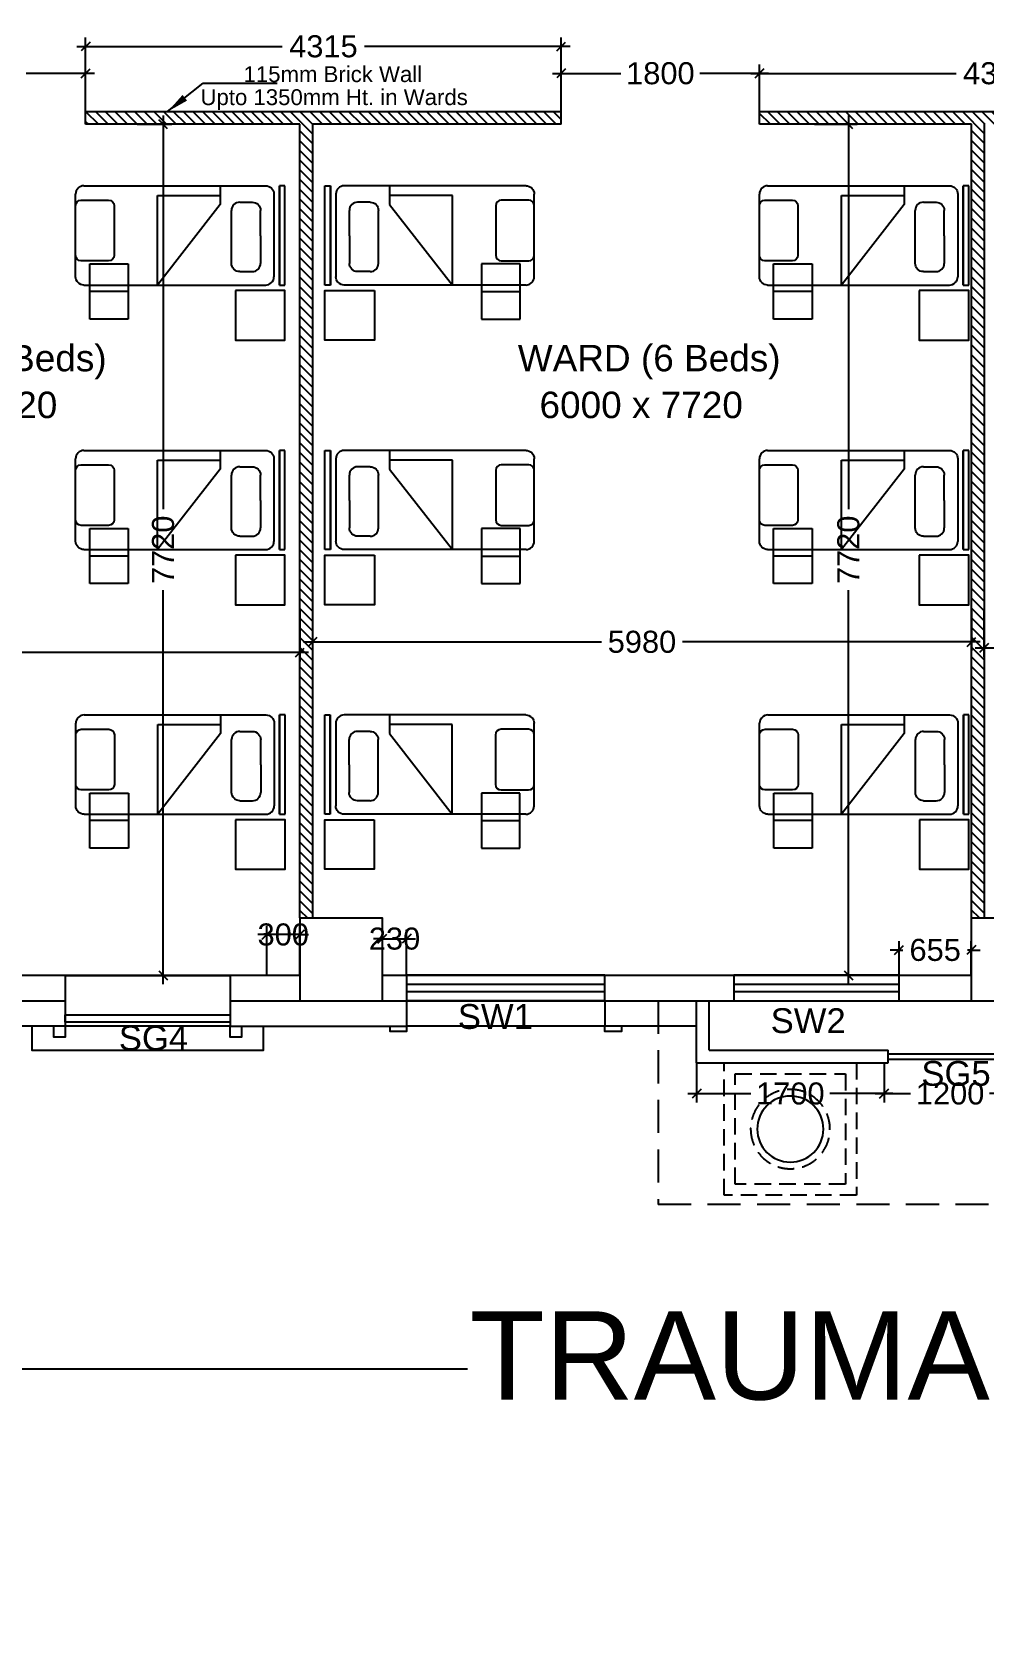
# Model space of a CAD drawing. Extents: x 7897917 to 8423973, y -6487334 to -6173396.
# Drawn here: x 8007512 to 8016151, y -6460583 to -6446086 of the extents above; entities that cross this region are included whole.
import ezdxf
from ezdxf.enums import TextEntityAlignment as Align

# ---------------------------------------------------------------- set-up
doc = ezdxf.new("R2010")
doc.units = 0
doc.header["$LTSCALE"] = 600
doc.header["$MEASUREMENT"] = 0
doc.header["$PDMODE"] = 35
doc.linetypes.add('DASHED', pattern=[0.75, 0.5, -0.25])
doc.linetypes.add('HIDDEN', pattern=[0.375, 0.25, -0.125])
doc.layers.get('0').update_dxf_attribs({"linetype": 'CONTINUOUS'})
doc.layers.get('Defpoints').update_dxf_attribs({"linetype": 'CONTINUOUS'})
for name, color, linetype in [('Beds', 33, 'CONTINUOUS'), ('chajja', 7, 'CONTINUOUS'), ('DIM-TEXT', 8, 'CONTINUOUS'), ('Ele Proje.', 7, 'CONTINUOUS'), ('Ele. Proj', 7, 'CONTINUOUS'), ('joinery', 7, 'CONTINUOUS'), ('JW', 8, 'CONTINUOUS'), ('L1', 2, 'CONTINUOUS'), ('LA-column', 3, 'CONTINUOUS'), ('PARTI', 21, 'CONTINUOUS'), ('Room Dim', 1, 'CONTINUOUS'), ('TEXT', 6, 'CONTINUOUS'), ('Walls', 7, 'CONTINUOUS'), ('Ward Hatch', 170, 'CONTINUOUS'), ('WIN', 151, 'CONTINUOUS'), ('Working Dim', 5, 'CONTINUOUS')]:
    doc.layers.add(name, color=color, linetype=linetype)
doc.styles.add('ari', font='arial.ttf')
doc.styles.add('ARIAL', font='arial.ttf')
doc.styles.add('RT', font='romant.shx')
doc.dimstyles.new('int. dim', dxfattribs={"dimtxt": 450, "dimasz": 80, "dimexe": 80, "dimexo": 0, "dimgap": 70, "dimtad": 0, "dimdec": 0, "dimzin": 12, "dimdsep": 46, "dimtxsty": 'ari', "dimblk": 'OBLIQUE', "dimcen": 2, "dimdle": 80, "dimclrd": 256, "dimclre": 256, "dimclrt": 6, "dimadec": 0, "dimazin": 0, "dimtfac": 1, "dimtdec": 0, "dimtix": 1, "dimtmove": 2, "dimatfit": 3, "dimfxl": 1, "dimtolj": 1, "dimtzin": 0, "dimlwd": -1, "dimlwe": -1, "dimarcsym": 0})
doc.dimstyles.new('TEXT', dxfattribs={"dimscale": 0, "dimtxt": 600, "dimasz": 300, "dimexe": 300, "dimexo": 30, "dimgap": 50, "dimtad": 0, "dimdec": 0, "dimzin": 0, "dimdsep": 46, "dimtxsty": 'RT', "dimblk": 'OBLIQUE', "dimcen": 0.09, "dimdle": 300, "dimclrd": 256, "dimclre": 256, "dimclrt": 170, "dimadec": 0, "dimazin": 0, "dimtfac": 1, "dimtdec": 0, "dimtofl": 0, "dimtmove": 2, "dimatfit": 3, "dimfxl": 1, "dimfrac": 2, "dimtolj": 1, "dimtzin": 0, "dimlwd": -1, "dimlwe": -1, "dimarcsym": 0})

# ---------------------------------------------------------------- blocks, each defined once
blk = doc.blocks.new('_Oblique')
at = {"color": 0, "linetype": 'ByBlock', "lineweight": -2}
blk.add_line((-0.5, -0.5), (0.5, 0.5), dxfattribs=at)
blk = doc.blocks.new('*D1882')
at = {"layer": 'Defpoints', "color": 0, "linetype": 'Continuous', "transparency": 16777216}
for p in [(7997753.870162309, -6454803.726883632, -0.3481877750270215), (8038813.926856382, -6454873.884973205, -11.40231831528791), (7997753.870162309, -6458212.226732806)]:
    blk.add_point(p, dxfattribs=at)
at = {"layer": 'DIM-TEXT', "transparency": 16777216}
for p, q in [((7997753.870162309, -6454803.726883632), (7997753.870162309, -6458512.226732806)), ((8038813.926856382, -6454873.884973205), (8038813.926856382, -6458512.226732806)), ((7997453.870162309, -6458212.226732806), (8011465.344706481, -6458212.226732806)), ((8039113.926856382, -6458212.226732806), (8025102.452312211, -6458212.226732806))]:
    blk.add_line(p, q, dxfattribs=at)
at = {"layer": 'DIM-TEXT', "linetype": 'Continuous', "transparency": 16777216, "xscale": 300, "yscale": 300, "zscale": 300, "rotation": 180}
blk.add_blockref('_Oblique', (7997753.870162309, -6458212.226732806), dxfattribs=at)
at = {"layer": 'DIM-TEXT', "linetype": 'Continuous', "transparency": 16777216, "xscale": 300, "yscale": 300, "zscale": 300}
blk.add_blockref('_Oblique', (8038813.926856382, -6458212.226732806), dxfattribs=at)
at = {"layer": 'DIM-TEXT', "color": 170, "linetype": 'Continuous', "transparency": 16777216, "insert": (8018283.898509346, -6458212.226732806), "char_height": 750, "attachment_point": 5, "style": 'ari'}
blk.add_mtext('\\A1;{\\H1.067x;TRAUMA WARD (30 Beds)}', dxfattribs=at)
blk = doc.blocks.new('*D1963')
at = {"layer": 'Defpoints', "color": 0, "transparency": 16777216}
for p in [(8016035.282107181, -6454414.515947514), (8015379.829860709, -6454643.833470141, -19.24332742870091), (8016035.282107181, -6454643.833470141, -21.52597978747143)]:
    blk.add_point(p, dxfattribs=at)
at = {"layer": 'Working Dim', "transparency": 16777216}
for p, q in [((8015379.829860709, -6454643.833470141), (8015379.829860709, -6454334.515947514)), ((8016035.282107181, -6454643.833470141), (8016035.282107181, -6454334.515947514)), ((8015379.829860709, -6454414.515947514), (8015299.829860709, -6454414.515947514)), ((8015379.829860709, -6454414.515947514), (8015415.318603317, -6454414.515947514)), ((8016035.282107181, -6454414.515947514), (8015999.793364572, -6454414.515947514)), ((8016035.282107181, -6454414.515947514), (8016115.282107181, -6454414.515947514))]:
    blk.add_line(p, q, dxfattribs=at)
at = {"layer": 'Working Dim', "transparency": 16777216, "xscale": 80, "yscale": 80, "zscale": 80}
blk.add_blockref('_Oblique', (8015379.829860709, -6454414.515947514), dxfattribs=at)
at = {"layer": 'Working Dim', "transparency": 16777216, "xscale": 80, "yscale": 80, "zscale": 80, "rotation": 180}
blk.add_blockref('_Oblique', (8016035.282107181, -6454414.515947514), dxfattribs=at)
at = {"layer": 'Working Dim', "color": 6, "transparency": 16777216, "insert": (8015707.555983945, -6454414.515947514), "char_height": 200, "attachment_point": 5, "style": 'ari'}
blk.add_mtext('\\A1;655', dxfattribs=at)
blk = doc.blocks.new('A$C760F7CC1')
at = {"layer": 'Working Dim', "color": 8, "linetype": 'HIDDEN'}
for points in [[(0, 1200), (0, 0), (1200, 0), (1200, 1200)], [(100, 1100), (100, 100), (1100, 100), (1100, 1100)]]:
    blk.add_lwpolyline(points, close=True, dxfattribs=at)
blk.add_circle((600, 600), 360, dxfattribs=at)
at = {"layer": 'Working Dim', "color": 3, "linetype": 'Continuous'}
blk.add_circle((600, 600), 300, dxfattribs=at)
blk = doc.blocks.new('*D1976')
at = {"layer": 'Defpoints', "color": 0, "transparency": 16777216}
for p in [(8013543.249898142, -6455438.65128311), (8015243.336211908, -6455438.65128311, -18.06302156792663), (8015243.336211908, -6455717.062613185)]:
    blk.add_point(p, dxfattribs=at)
at = {"layer": 'Working Dim', "transparency": 16777216}
for p, q in [((8013543.249898142, -6455438.65128311), (8013543.249898142, -6455797.062613185)), ((8015243.336211908, -6455438.65128311), (8015243.336211908, -6455797.062613185)), ((8013463.249898142, -6455717.062613185), (8014034.411745339, -6455717.062613185)), ((8015323.336211908, -6455717.062613185), (8014752.174364711, -6455717.062613185))]:
    blk.add_line(p, q, dxfattribs=at)
at = {"layer": 'Working Dim', "transparency": 16777216, "xscale": 80, "yscale": 80, "zscale": 80, "rotation": 180}
blk.add_blockref('_Oblique', (8013543.249898142, -6455717.062613185), dxfattribs=at)
at = {"layer": 'Working Dim', "transparency": 16777216, "xscale": 80, "yscale": 80, "zscale": 80}
blk.add_blockref('_Oblique', (8015243.336211908, -6455717.062613185), dxfattribs=at)
at = {"layer": 'Working Dim', "color": 6, "transparency": 16777216, "insert": (8014393.293055025, -6455717.062613185), "char_height": 200, "attachment_point": 5, "style": 'ari'}
blk.add_mtext('\\A1;1700', dxfattribs=at)
blk = doc.blocks.new('*D1977')
at = {"layer": 'Defpoints', "color": 0, "transparency": 16777216}
for p in [(8015243.336211908, -6455438.65128311, -18.06302156792663), (8016442.936545081, -6455438.651283108, -6.465981870637997), (8016442.936545081, -6455717.062613185)]:
    blk.add_point(p, dxfattribs=at)
at = {"layer": 'Working Dim', "transparency": 16777216}
for p, q in [((8015243.336211908, -6455438.65128311), (8015243.336211908, -6455797.062613185)), ((8016442.936545081, -6455438.651283108), (8016442.936545081, -6455797.062613185)), ((8015163.336211908, -6455717.062613185), (8015484.255068809, -6455717.062613185)), ((8016522.936545081, -6455717.062613185), (8016202.017688181, -6455717.062613185))]:
    blk.add_line(p, q, dxfattribs=at)
at = {"layer": 'Working Dim', "transparency": 16777216, "xscale": 80, "yscale": 80, "zscale": 80, "rotation": 180}
blk.add_blockref('_Oblique', (8015243.336211908, -6455717.062613185), dxfattribs=at)
at = {"layer": 'Working Dim', "transparency": 16777216, "xscale": 80, "yscale": 80, "zscale": 80}
blk.add_blockref('_Oblique', (8016442.936545081, -6455717.062613185), dxfattribs=at)
at = {"layer": 'Working Dim', "color": 6, "transparency": 16777216, "insert": (8015843.136378495, -6455717.062613185), "char_height": 200, "attachment_point": 5, "style": 'ari'}
blk.add_mtext('\\A1;1200', dxfattribs=at)
blk = doc.blocks.new('*D1983')
at = {"layer": 'Defpoints', "color": 0, "transparency": 16777216}
for p in [(8010911.449482669, -6454311.821851611), (8010691.604139128, -6454643.916221187, 26.59269516955046), (8010911.449482669, -6454643.916221187, 15.8973571433972)]:
    blk.add_point(p, dxfattribs=at)
at = {"layer": 'Working Dim', "transparency": 16777216}
for p, q in [((8010691.604139128, -6454311.821851611), (8010611.604139128, -6454311.821851611)), ((8010691.604139128, -6454643.916221187), (8010691.604139128, -6454231.821851611)), ((8010691.604139128, -6454311.821851611), (8010911.449482669, -6454311.821851611)), ((8010911.449482669, -6454643.916221187), (8010911.449482669, -6454231.821851611)), ((8010911.449482669, -6454311.821851611), (8010991.449482669, -6454311.821851611))]:
    blk.add_line(p, q, dxfattribs=at)
at = {"layer": 'Working Dim', "transparency": 16777216, "xscale": 80, "yscale": 80, "zscale": 80}
blk.add_blockref('_Oblique', (8010691.604139128, -6454311.821851611), dxfattribs=at)
at = {"layer": 'Working Dim', "transparency": 16777216, "xscale": 80, "yscale": 80, "zscale": 80, "rotation": 180}
blk.add_blockref('_Oblique', (8010911.449482669, -6454311.821851611), dxfattribs=at)
at = {"layer": 'Working Dim', "color": 6, "transparency": 16777216, "insert": (8010801.526810898, -6454311.821851611), "char_height": 200, "attachment_point": 5, "style": 'ari'}
blk.add_mtext('\\A1;230', dxfattribs=at)
blk = doc.blocks.new('*D2030')
at = {"layer": 'Defpoints', "color": 0, "transparency": 16777216}
for p in [(8009641.78183967, -6454274.625614699), (8009641.78183967, -6454644.021817123), (8009942.049757331, -6454644.14449491, 2.28265235847357)]:
    blk.add_point(p, dxfattribs=at)
at = {"layer": 'Working Dim', "transparency": 16777216}
for p, q in [((8009641.78183967, -6454644.021817123), (8009641.78183967, -6454194.625614699)), ((8009942.049757331, -6454644.14449491), (8009942.049757331, -6454194.625614699)), ((8009641.78183967, -6454274.625614699), (8009561.78183967, -6454274.625614699)), ((8009942.049757331, -6454274.625614699), (8009641.78183967, -6454274.625614699)), ((8009942.049757331, -6454274.625614699), (8010022.049757331, -6454274.625614699))]:
    blk.add_line(p, q, dxfattribs=at)
at = {"layer": 'Working Dim', "transparency": 16777216, "xscale": 80, "yscale": 80, "zscale": 80}
blk.add_blockref('_Oblique', (8009641.78183967, -6454274.625614699), dxfattribs=at)
at = {"layer": 'Working Dim', "transparency": 16777216, "xscale": 80, "yscale": 80, "zscale": 80, "rotation": 180}
blk.add_blockref('_Oblique', (8009942.049757331, -6454274.625614699), dxfattribs=at)
at = {"layer": 'Working Dim', "color": 6, "transparency": 16777216, "insert": (8009791.9157985, -6454274.625614699), "char_height": 200, "attachment_point": 5, "style": 'ari'}
blk.add_mtext('\\A1;300', dxfattribs=at)
blk = doc.blocks.new('A$C1D410D94')
at = {"layer": 'Beds', "color": 8, "linetype": 'Continuous', "ltscale": 5}
for p, q in [((-1253.926102783997, 437.637343761744), (-1203.926102785161, 437.6377056769562)), ((-1253.919588310178, -462.362656218931), (-1253.926102783997, 437.637343761744)), ((-1203.919588311343, -462.3622943037189), (-1203.926102785161, 437.6377056769562)), ((-1203.926102785161, 437.6377056769562), (-1203.926102785161, 437.6377056769562)), ((-1203.926102785161, 437.6377056769562), (-1203.919588311343, -462.3622943037189)), ((-1093.770985659445, 436.4667231292697), (-1107.833454557112, 432.1697463407182)), ((-1078.92724414228, 437.6387055728119), (-1093.770985659445, 436.4667231292697)), ((571.0727558141807, 437.6506487748119), (-1078.92724414228, 437.6387055728119)), ((-666.427244151826, 437.641691373312), (-666.4260226880433, 268.8916913769208)), ((571.0727558141807, 437.6506487748119), (585.5258892962011, 436.4788783909752)), ((585.5258892962011, 436.4788783909752), (599.5884203979513, 432.1821051796432)), ((-1152.754933711258, 377.4819211837603), (-1153.926701267599, 362.6381627016236)), ((-1153.926701267599, 362.6381627016236), (-1153.921272539417, -387.3618372821947)), ((-1148.458160500042, 391.5444522855105), (-1152.754933711258, 377.4819211837603)), ((-1141.427003806457, 404.4351281794953), (-1148.458160500042, 391.5444522855105)), ((-1132.052085803123, 415.763321038452), (-1141.427003806457, 404.4351281794953)), ((-1120.724028662429, 425.1384030346526), (-1132.052085803123, 415.763321038452)), ((-1107.833454557112, 432.1697463407182), (-1120.724028662429, 425.1384030346526)), ((-97.67661081347612, 350.1458081607707), (-666.4266108002048, 350.1416913751746)), ((-97.67072969127915, -462.354191821767), (-97.67661081347612, 350.1458081607707)), ((599.5884203979513, 432.1821051796432), (612.4790962920524, 425.150948486058)), ((612.4790962920524, 425.150948486058), (623.8072891507763, 415.7760304827243)), ((623.8072891507763, 415.7760304827243), (633.182371146977, 404.4479733420303)), ((633.182371146977, 404.4479733420303), (640.2137144531589, 391.5573992365971)), ((640.2137144531589, 391.5573992365971), (644.5106912417104, 377.4949303390458)), ((644.5106912417104, 377.4949303390458), (646.0732986852527, 362.6511916492599)), ((646.0787274134345, -387.3488083346747), (646.0732986852527, 362.6511916492599)), ((-1030.87885927828, 229.045303355204), (-1032.050626834738, 214.2015448731836)), ((-1032.048964286689, -15.48595512192691), (-1032.050626834738, 214.2015448731836)), ((-1026.582086067065, 243.1078344570706), (-1030.87885927828, 229.045303355204)), ((-1019.550929373479, 255.9985103510554), (-1026.582086067065, 243.1078344570706)), ((-1010.176011370146, 267.3267032098957), (-1019.550929373479, 255.9985103510554)), ((-998.8479542294517, 276.7017852060963), (-1010.176011370146, 267.3267032098957)), ((-985.9573801241349, 283.7331285122783), (-998.8479542294517, 276.7017852060963)), ((-971.8949112265836, 288.0301053008298), (-985.9573801241349, 283.7331285122783)), ((-957.0511697093025, 289.202087744372), (-971.8949112265836, 288.0301053008298)), ((-842.98866971198, 289.2029133634642), (-957.0511697093025, 289.202087744372)), ((-842.98866971198, 289.2029133634642), (-828.5355362298433, 288.0311429796275)), ((-828.5355362298433, 288.0311429796275), (-814.4730051280931, 283.7343697682955)), ((-814.4730051280931, 283.7343697682955), (-801.5823292341083, 276.7032130747103)), ((-801.5823292341083, 276.7032130747103), (-790.254136375268, 267.3282950713765)), ((-790.254136375268, 267.3282950713765), (-780.8790543790674, 256.0002379306825)), ((-780.8790543790674, 256.0002379306825), (-773.8477110730018, 243.1096638253657)), ((-773.8477110730018, 243.1096638253657), (-769.5507342844503, 229.047194927698)), ((-769.5507342844503, 229.047194927698), (-767.9881268409081, 214.2034562379122)), ((-767.9846547167981, -265.4840437518433), (-767.9881268409081, 214.2034562379122)), ((-666.4260226880433, 268.8916913769208), (-97.67072969127915, -462.354191821767)), ((-1032.048964286689, -15.48595512192691), (-1032.047154710628, -265.4859551164554)), ((-1030.875175094581, -279.939071633853), (-1032.047154710628, -265.4859551164554)), ((-1026.57819830603, -294.0015405314043), (-1030.875175094581, -279.939071633853)), ((-773.8438233118504, -293.9997111631091), (-769.5470501006348, -279.9371800613589)), ((-769.5470501006348, -279.9371800613589), (-767.9846547167981, -265.4840437518433)), ((-1152.74929292337, -401.8149537994759), (-1153.921272539417, -387.3618372821947)), ((-1148.452316134819, -415.8774226971436), (-1152.74929292337, -401.8149537994759)), ((-1141.420972828753, -428.7679968024603), (-1148.452316134819, -415.8774226971436)), ((-1132.045890832553, -440.0960539431543), (-1141.420972828753, -428.7679968024603)), ((-1019.546854999848, -306.8921146368374), (-1026.57819830603, -294.0015405314043)), ((-1010.171773003647, -318.220171777415), (-1019.546854999848, -306.8921146368374)), ((-998.8435801448068, -327.5950897808652), (-1010.171773003647, -318.220171777415)), ((-985.952904250822, -334.6262464744504), (-998.8435801448068, -327.5950897808652)), ((-971.8903731490718, -338.923019685666), (-985.952904250822, -334.6262464744504)), ((-957.0466118395561, -340.4854122421238), (-971.8903731490718, -338.923019685666)), ((-842.9841118422337, -340.4845866230316), (-957.0466118395561, -340.4854122421238)), ((-842.9841118422337, -340.4845866230316), (-828.5309981524479, -338.9219820068683)), ((-828.5309981524479, -338.9219820068683), (-814.4685292547802, -334.6250052183167)), ((-814.4685292547802, -334.6250052183167), (-801.5779551494634, -327.5936619122512)), ((-801.5779551494634, -327.5936619122512), (-790.2498980087694, -318.2185799160506)), ((-790.2498980087694, -318.2185799160506), (-780.8749800054356, -306.8903870572103)), ((-780.8749800054356, -306.8903870572103), (-773.8438233118504, -293.9997111631091)), ((623.8134841213468, -440.0833444988821), (633.1884021246806, -428.7551516400418)), ((633.1884021246806, -428.7551516400418), (640.2195588182658, -415.8644757459406)), ((640.2195588182658, -415.8644757459406), (644.5163320295978, -401.8019446441904)), ((644.5163320295978, -401.8019446441904), (646.0787274134345, -387.3488083346747)), ((-1203.919588311343, -462.3622943037189), (-1253.919588310178, -462.362656218931)), ((-1120.717697973712, -449.4709719466045), (-1132.045890832553, -440.0960539431543)), ((-1107.827022079728, -456.5021286401897), (-1120.717697973712, -449.4709719466045)), ((-1093.764490977861, -460.7989018514053), (-1107.827022079728, -456.5021286401897)), ((-1078.920729668462, -462.3612944077467), (-1093.764490977861, -460.7989018514053)), ((571.079270287999, -462.3493512058631), (-1078.920729668462, -462.3612944077467)), ((571.079270287999, -462.3493512058631), (585.5323839777848, -460.7867465896998)), ((585.5323839777848, -460.7867465896998), (599.5948528753361, -456.4897698011483)), ((599.5948528753361, -456.4897698011483), (612.4854269807693, -449.4584264950827)), ((612.4854269807693, -449.4584264950827), (623.8134841213468, -440.0833444988821))]:
    blk.add_line(p, q, dxfattribs=at)
at = {"layer": 'Beds', "color": 8, "linetype": 'HIDDEN', "ltscale": 100}
blk.add_line((167.6470826141303, -520.7527449331974), (517.6470826141303, -520.7527449331974), dxfattribs=at)
at = {"layer": 'Beds', "color": 8}
blk.add_lwpolyline([(646.0760130493436, -192.348808342882), (646.0760130491108, 257.6511916570889, 0.414213562373081), (596.0760130491108, 307.6511916570889), (346.0760130492272, 307.6511916571035, 0.414213562373095), (296.0760130492272, 257.6511916571035), (296.0760130492272, -192.3488083428965, 0.414213562373095), (346.0760130492272, -242.3488083428965), (596.0760130493436, -242.3488083428965, 0.4142135623731774)], format="xyb", close=True, dxfattribs=at)
at = {"layer": 'Beds', "color": 8, "linetype": 'HIDDEN', "ltscale": 100}
blk.add_lwpolyline([(517.6470826141303, -770.7527449331974), (517.6470826141303, -270.7527449331974), (167.6470826141303, -270.7527449331974), (167.6470826141303, -770.7527449331974)], close=True, dxfattribs=at)
at = {"layer": 'Beds', "color": 8, "linetype": 'Continuous', "ltscale": 5}
blk.add_lwpolyline([(-803.92393126362, -512.3593038972758), (-803.92393126362, -962.3593038972758), (-1253.92393126362, -962.3593038972758), (-1253.92393126362, -512.3593038972758)], close=True, dxfattribs=at)
blk = doc.blocks.new('*D2035')
at = {"layer": 'Defpoints', "color": 0, "transparency": 16777216}
for p in [(8003962.0499146, -6451336.371367006, 8.55180658644531), (8009942.050180906, -6451336.371367006, 6.162107138050487), (8009942.050180906, -6451715.750531117)]:
    blk.add_point(p, dxfattribs=at)
at = {"layer": 'Working Dim', "transparency": 16777216}
for p, q in [((8003962.0499146, -6451336.371367006), (8003962.0499146, -6451795.750531117)), ((8009942.050180906, -6451336.371367006), (8009942.050180906, -6451795.750531117)), ((8003882.0499146, -6451715.750531117), (8006583.755368354, -6451715.750531117)), ((8010022.050180906, -6451715.750531117), (8007320.344727153, -6451715.750531117))]:
    blk.add_line(p, q, dxfattribs=at)
at = {"layer": 'Working Dim', "transparency": 16777216, "xscale": 80, "yscale": 80, "zscale": 80, "rotation": 180}
blk.add_blockref('_Oblique', (8003962.0499146, -6451715.750531117), dxfattribs=at)
at = {"layer": 'Working Dim', "transparency": 16777216, "xscale": 80, "yscale": 80, "zscale": 80}
blk.add_blockref('_Oblique', (8009942.050180906, -6451715.750531117), dxfattribs=at)
at = {"layer": 'Working Dim', "color": 6, "transparency": 16777216, "insert": (8006952.050047753, -6451715.750531117), "char_height": 200, "attachment_point": 5, "style": 'ari'}
blk.add_mtext('\\A1;5980', dxfattribs=at)
blk = doc.blocks.new('*D2036')
at = {"layer": 'Defpoints', "color": 0, "transparency": 16777216}
for p in [(8008466.185144125, -6446923.92828164, 2.780709143137946), (8008466.185144125, -6454643.916221187, 16.42953846239494), (8008701.990637242, -6454643.916221187)]:
    blk.add_point(p, dxfattribs=at)
at = {"layer": 'Working Dim', "transparency": 16777216}
for p, q in [((8008466.185144125, -6446923.92828164), (8008781.990637242, -6446923.92828164)), ((8008701.990637242, -6446843.92828164), (8008701.990637242, -6450416.446125901)), ((8008701.990637242, -6454723.916221187), (8008701.990637242, -6451151.398376924)), ((8008466.185144125, -6454643.916221187), (8008781.990637242, -6454643.916221187))]:
    blk.add_line(p, q, dxfattribs=at)
at = {"layer": 'Working Dim', "transparency": 16777216, "xscale": 80, "yscale": 80, "zscale": 80}
for p, rotation in [((8008701.990637242, -6446923.92828164), 90), ((8008701.990637242, -6454643.916221187), 270)]:
    blk.add_blockref('_Oblique', p, dxfattribs=dict(at, rotation=rotation))
at = {"layer": 'Working Dim', "color": 6, "transparency": 16777216, "insert": (8008701.990637244, -6450783.922251412), "char_height": 200, "attachment_point": 5, "rotation": 90, "style": 'ari'}
blk.add_mtext('\\A1;7720', dxfattribs=at)
blk = doc.blocks.new('*D2037')
at = {"layer": 'Defpoints', "color": 0, "transparency": 16777216}
for p in [(8010057.050180905, -6451336.371367006, 6.162107138050487), (8016037.050448198, -6451336.371367007, 6.162107137963176), (8016037.050448198, -6451619.529950605)]:
    blk.add_point(p, dxfattribs=at)
at = {"layer": 'Working Dim', "transparency": 16777216}
for p, q in [((8010057.050180905, -6451336.371367006), (8010057.050180905, -6451699.529950605)), ((8016037.050448198, -6451336.371367007), (8016037.050448198, -6451699.529950605)), ((8009977.050180905, -6451619.529950605), (8012678.755635152, -6451619.529950605)), ((8016117.050448198, -6451619.529950605), (8013415.344993951, -6451619.529950605))]:
    blk.add_line(p, q, dxfattribs=at)
at = {"layer": 'Working Dim', "transparency": 16777216, "xscale": 80, "yscale": 80, "zscale": 80, "rotation": 180}
blk.add_blockref('_Oblique', (8010057.050180905, -6451619.529950605), dxfattribs=at)
at = {"layer": 'Working Dim', "transparency": 16777216, "xscale": 80, "yscale": 80, "zscale": 80}
blk.add_blockref('_Oblique', (8016037.050448198, -6451619.529950605), dxfattribs=at)
at = {"layer": 'Working Dim', "color": 6, "transparency": 16777216, "insert": (8013047.050314551, -6451619.529950605), "char_height": 200, "attachment_point": 5, "style": 'ari'}
blk.add_mtext('\\A1;5980', dxfattribs=at)
blk = doc.blocks.new('*D2038')
at = {"layer": 'Defpoints', "color": 0, "transparency": 16777216}
for p in [(8014613.628904767, -6446923.92828164, 2.86815024004923), (8014710.131007702, -6454643.915989377, 16.42318684955269), (8014920.499449087, -6454643.915989377)]:
    blk.add_point(p, dxfattribs=at)
at = {"layer": 'Working Dim', "transparency": 16777216}
for p, q in [((8014613.628904767, -6446923.92828164), (8015000.499449087, -6446923.92828164)), ((8014920.499449087, -6446843.92828164), (8014920.499449087, -6450416.446009996)), ((8014920.499449087, -6454723.915989377), (8014920.499449087, -6451151.398261019)), ((8014710.131007702, -6454643.915989377), (8015000.499449087, -6454643.915989377))]:
    blk.add_line(p, q, dxfattribs=at)
at = {"layer": 'Working Dim', "transparency": 16777216, "xscale": 80, "yscale": 80, "zscale": 80}
for p, rotation in [((8014920.499449087, -6446923.92828164), 90), ((8014920.499449087, -6454643.915989377), 270)]:
    blk.add_blockref('_Oblique', p, dxfattribs=dict(at, rotation=rotation))
at = {"layer": 'Working Dim', "color": 6, "transparency": 16777216, "insert": (8014920.499449089, -6450783.922135507), "char_height": 200, "attachment_point": 5, "rotation": 90, "style": 'ari'}
blk.add_mtext('\\A1;7720', dxfattribs=at)
blk = doc.blocks.new('*D2039')
at = {"layer": 'Defpoints', "color": 0, "transparency": 16777216}
for p in [(8016150.050448199, -6451337.822360419, 6.162107137963176), (8022679.551228289, -6451337.822360419, 6.162107138210558), (8022679.551228289, -6451673.886590547)]:
    blk.add_point(p, dxfattribs=at)
at = {"layer": 'Working Dim', "transparency": 16777216}
for p, q in [((8016150.050448199, -6451337.822360419), (8016150.050448199, -6451753.886590547)), ((8022679.551228289, -6451337.822360419), (8022679.551228289, -6451753.886590547)), ((8016070.050448199, -6451673.886590547), (8019045.960456252, -6451673.886590547)), ((8022759.551228289, -6451673.886590547), (8019783.641220236, -6451673.886590547))]:
    blk.add_line(p, q, dxfattribs=at)
at = {"layer": 'Working Dim', "transparency": 16777216, "xscale": 80, "yscale": 80, "zscale": 80, "rotation": 180}
blk.add_blockref('_Oblique', (8016150.050448199, -6451673.886590547), dxfattribs=at)
at = {"layer": 'Working Dim', "transparency": 16777216, "xscale": 80, "yscale": 80, "zscale": 80}
blk.add_blockref('_Oblique', (8022679.551228289, -6451673.886590547), dxfattribs=at)
at = {"layer": 'Working Dim', "color": 6, "transparency": 16777216, "insert": (8019414.800838244, -6451673.886590547), "char_height": 200, "attachment_point": 5, "style": 'ari'}
blk.add_mtext('\\A1;6530', dxfattribs=at)
blk = doc.blocks.new('*D2099')
at = {"layer": 'Defpoints', "color": 0, "transparency": 16777216}
for p in [(8007999.048987823, -6446461.777259629), (8006199.048987821, -6446808.804597477), (8007999.048987823, -6446808.804597477)]:
    blk.add_point(p, dxfattribs=at)
at = {"layer": 'Working Dim', "transparency": 16777216}
for p, q in [((8006119.048987821, -6446461.777259629), (8006740.167678135, -6446461.777259629)), ((8006199.048987821, -6446808.804597477), (8006199.048987821, -6446381.777259629)), ((8008079.048987823, -6446461.777259629), (8007457.930297508, -6446461.777259629)), ((8007999.048987823, -6446808.804597477), (8007999.048987823, -6446381.777259629))]:
    blk.add_line(p, q, dxfattribs=at)
at = {"layer": 'Working Dim', "transparency": 16777216, "xscale": 80, "yscale": 80, "zscale": 80, "rotation": 180}
blk.add_blockref('_Oblique', (8006199.048987821, -6446461.777259629), dxfattribs=at)
at = {"layer": 'Working Dim', "transparency": 16777216, "xscale": 80, "yscale": 80, "zscale": 80}
blk.add_blockref('_Oblique', (8007999.048987823, -6446461.777259629), dxfattribs=at)
at = {"layer": 'Working Dim', "color": 6, "transparency": 16777216, "insert": (8007099.048987822, -6446461.777259629), "char_height": 200, "attachment_point": 5, "style": 'ari'}
blk.add_mtext('\\A1;1800', dxfattribs=at)
blk = doc.blocks.new('*D2100')
at = {"layer": 'Defpoints', "color": 0, "transparency": 16777216}
for p in [(8012314.048987823, -6446217.39735857), (8007999.048987823, -6446808.804597477), (8012314.048987823, -6446808.804597477)]:
    blk.add_point(p, dxfattribs=at)
at = {"layer": 'Working Dim', "transparency": 16777216}
for p, q in [((8007919.048987823, -6446217.39735857), (8009783.138346622, -6446217.39735857)), ((8007999.048987823, -6446808.804597477), (8007999.048987823, -6446137.39735857)), ((8012394.048987823, -6446217.39735857), (8010529.959629023, -6446217.39735857)), ((8012314.048987823, -6446808.804597477), (8012314.048987823, -6446137.39735857))]:
    blk.add_line(p, q, dxfattribs=at)
at = {"layer": 'Working Dim', "transparency": 16777216, "xscale": 80, "yscale": 80, "zscale": 80, "rotation": 180}
blk.add_blockref('_Oblique', (8007999.048987823, -6446217.39735857), dxfattribs=at)
at = {"layer": 'Working Dim', "transparency": 16777216, "xscale": 80, "yscale": 80, "zscale": 80}
blk.add_blockref('_Oblique', (8012314.048987823, -6446217.39735857), dxfattribs=at)
at = {"layer": 'Working Dim', "color": 6, "transparency": 16777216, "insert": (8010156.548987823, -6446217.39735857), "char_height": 200, "attachment_point": 5, "style": 'ari'}
blk.add_mtext('\\A1;4315', dxfattribs=at)
blk = doc.blocks.new('*D2101')
at = {"layer": 'Defpoints', "color": 0, "transparency": 16777216}
for p in [(8014114.048987823, -6446461.777259629), (8012314.048987823, -6446808.804597477), (8014114.048987823, -6446808.804597477)]:
    blk.add_point(p, dxfattribs=at)
at = {"layer": 'Working Dim', "transparency": 16777216}
for p, q in [((8012234.048987823, -6446461.777259629), (8012855.167678136, -6446461.777259629)), ((8012314.048987823, -6446808.804597477), (8012314.048987823, -6446381.777259629)), ((8014194.048987823, -6446461.777259629), (8013572.930297509, -6446461.777259629)), ((8014114.048987823, -6446808.804597477), (8014114.048987823, -6446381.777259629))]:
    blk.add_line(p, q, dxfattribs=at)
at = {"layer": 'Working Dim', "transparency": 16777216, "xscale": 80, "yscale": 80, "zscale": 80, "rotation": 180}
blk.add_blockref('_Oblique', (8012314.048987823, -6446461.777259629), dxfattribs=at)
at = {"layer": 'Working Dim', "transparency": 16777216, "xscale": 80, "yscale": 80, "zscale": 80}
blk.add_blockref('_Oblique', (8014114.048987823, -6446461.777259629), dxfattribs=at)
at = {"layer": 'Working Dim', "color": 6, "transparency": 16777216, "insert": (8013214.048987823, -6446461.777259629), "char_height": 200, "attachment_point": 5, "style": 'ari'}
blk.add_mtext('\\A1;1800', dxfattribs=at)
blk = doc.blocks.new('*D2102')
at = {"layer": 'Defpoints', "color": 0, "transparency": 16777216}
for p in [(8018429.048987823, -6446461.777259629), (8014114.048987823, -6446808.804597477), (8018429.048987823, -6446808.804597477)]:
    blk.add_point(p, dxfattribs=at)
at = {"layer": 'Working Dim', "transparency": 16777216}
for p, q in [((8014034.048987823, -6446461.777259629), (8015898.138346622, -6446461.777259629)), ((8014114.048987823, -6446808.804597477), (8014114.048987823, -6446381.777259629)), ((8018509.048987823, -6446461.777259629), (8016644.959629023, -6446461.777259629)), ((8018429.048987823, -6446808.804597477), (8018429.048987823, -6446381.777259629))]:
    blk.add_line(p, q, dxfattribs=at)
at = {"layer": 'Working Dim', "transparency": 16777216, "xscale": 80, "yscale": 80, "zscale": 80, "rotation": 180}
blk.add_blockref('_Oblique', (8014114.048987823, -6446461.777259629), dxfattribs=at)
at = {"layer": 'Working Dim', "transparency": 16777216, "xscale": 80, "yscale": 80, "zscale": 80}
blk.add_blockref('_Oblique', (8018429.048987823, -6446461.777259629), dxfattribs=at)
at = {"layer": 'Working Dim', "color": 6, "transparency": 16777216, "insert": (8016271.548987823, -6446461.777259629), "char_height": 200, "attachment_point": 5, "style": 'ari'}
blk.add_mtext('\\A1;4315', dxfattribs=at)

msp = doc.modelspace()

# ---------------------------------------------------------------- hatches: boundary and pattern name
at = {"layer": 'Ward Hatch'}
h = msp.add_hatch(dxfattribs=at)
h.set_pattern_fill('ANSI31', color=256, scale=500, style=0)
h.set_pattern_definition([(315, (1109499.792923726, -12791889.27031342), (-44.19417382415921, -44.19417382415922), [])])
h.paths.add_polyline_path([(8012313.957915731, -6446923.804597514), (8010057.050180902, -6446923.804597516), (8010057.050180902, -6454123.816834554), (8009942.050180901, -6454123.816834554), (8009942.050180901, -6446923.804597516), (8007998.957915728, -6446923.804597515), (8007998.957915729, -6446808.804597513), (8012313.95791573, -6446808.804597513)])
h.paths.add_polyline_path([(8000083.957915728, -6446923.804597514), (7998354.049468054, -6446923.804597513), (7998354.049468055, -6446808.804597514), (8000083.957915729, -6446808.804597515)])
h.paths.add_polyline_path([(8006198.95791573, -6446923.804597514), (8003963.049914601, -6446923.804597515), (8003963.049914601, -6454123.820194565), (8003848.0499146, -6454123.820194565), (8003848.0499146, -6446923.804597515), (8001883.957915729, -6446923.804597515), (8001883.95791573, -6446808.804597514), (8006198.957915729, -6446808.804597514)])
h.paths.add_polyline_path([(8024543.957915729, -6446923.804597514), (8022796.55122829, -6446923.804597513), (8022796.551228289, -6454123.820194565), (8022681.55122829, -6454123.820194565), (8022681.551228289, -6446923.804597514), (8020228.95791573, -6446923.804597514), (8020228.957915729, -6446808.804597514), (8024543.957915729, -6446808.804597514)])
h.paths.add_polyline_path([(8018428.95791573, -6446923.804597514), (8016150.0504482, -6446923.804597515), (8016150.0504482, -6454123.820194565), (8016035.0504482, -6454123.820194565), (8016035.0504482, -6446923.804597514), (8014113.957915729, -6446923.804597513), (8014113.95791573, -6446808.804597514), (8018428.957915729, -6446808.804597514)])
h.paths.add_polyline_path([(8027924.050982795, -6446923.804597514), (8026343.957915729, -6446923.804597514), (8026343.957915729, -6446808.804597514), (8027924.050982794, -6446808.804597514)])

# ---------------------------------------------------------------- linework, layer by layer
at = {"layer": 'chajja', "color": 8}
for p, q in [((8007811.722267689, -6454643.998972232, -31.15799988651171), (8009311.722267686, -6454643.998972232, -31.15799988651171)), ((8009311.724994631, -6455104.039811045, -31.15799988651171), (8007811.724994631, -6455104.039811045, -31.15799988651171)), ((8012711.439307708, -6455104.016042623, 10.25440270957101), (8010911.439307708, -6455104.016042625, 10.25440270957101))]:
    msp.add_line(p, q, dxfattribs=at)
at = {"layer": 'Defpoints'}
msp.add_line((8007626.730493295, -6454874.041216264, -31.15799988651171), (8007696.724994639, -6454874.041174274, -31.15799988651171), dxfattribs=at)
at = {"layer": 'Ele Proje.'}
for points, elevation in [([(8007811.730329, -6455104.039811046), (8007811.730329, -6455204.039579238), (8007711.730329, -6455204.039579236), (8007711.730329, -6455104.039811046)], -38.36615337167888), ([(8009411.730329, -6455104.039811046), (8009411.730329, -6455204.039579238), (8009311.730329, -6455204.039579236), (8009311.730329, -6455104.039811046)], -38.36615337167888), ([(8010911.449416513, -6455104.016042623), (8010911.449416513, -6455154.015810815), (8010761.449416513, -6455154.015810813), (8010761.449416513, -6455104.016042623)], -0.1987005502411563), ([(8012861.449416513, -6455104.016042623), (8012861.449416513, -6455154.015810815), (8012711.449416513, -6455154.015810813), (8012711.449416513, -6455104.016042623)], -0.1987005502411563)]:
    msp.add_lwpolyline(points, dxfattribs=dict(at, elevation=elevation))
at = {"layer": 'Ele. Proj', "color": 1}
for p, q in [((8007811.722267689, -6454643.998972232, -31.15799988651171), (8007811.730329004, -6455104.039811047, -31.15799988651171)), ((8009311.722267686, -6454643.998972232, -31.15799988651171), (8009311.730329, -6455104.039811045, -31.15799988651171)), ((8010911.449416513, -6454874.040042854, -10.65180380985687), (8010911.433531656, -6455104.016042625, -0.1987005504376071)), ((8012711.449416513, -6454874.040274662, -10.65180380985687), (8012711.439307708, -6455104.016042623, 10.25440270957101)), ((8007511.72499463, -6455104.040274662, -0.1987005504376071), (8006711.723566928, -6455104.017611546, 26.39399462016841)), ((8007511.72499463, -6455104.046401992, -2.481352908910402), (8006711.723566928, -6455104.023738876, 24.11134226169562)), ((8007811.730329004, -6455104.039811047, -31.15799988651171), (8007511.724994631, -6455104.039811045, -31.15799988651171)), ((8009311.730329, -6455104.039811045, -31.15799988651171), (8009611.72499463, -6455104.039811045, -31.15799988651171)), ((8009611.72499463, -6455104.040274662, -0.1987005504376071), (8010911.449416513, -6455104.016042328, -0.1987005504376071))]:
    msp.add_line(p, q, dxfattribs=at)
at = {"layer": 'Ele. Proj', "color": 2, "elevation": -16.36427409207916}
msp.add_lwpolyline([(8007511.732994382, -6455104.18105157), (8007511.73871923, -6455324.268028365), (8009611.732996089, -6455324.242367961), (8009611.728112123, -6455104.174613663)], dxfattribs=at)
at = {"layer": 'Ele. Proj', "color": 4, "elevation": 16.14991419845156}
msp.add_lwpolyline([(8007511.732994382, -6455104.18105157), (8007511.73871923, -6455324.268028365), (8009611.732995625, -6455324.221423165), (8009611.728112123, -6455104.174613663)], dxfattribs=at)
at = {"layer": 'Ele. Proj', "color": 1, "elevation": -0.1987005504376071}
msp.add_lwpolyline([(8013543.249898143, -6455104.036880316), (8012711.449416513, -6455104.016042328)], dxfattribs=at)
at = {"layer": 'JW', "color": 4, "elevation": -43.74663747886722}
msp.add_lwpolyline([(8015280.318038079, -6455355.867938329), (8016442.918371255, -6455355.867938329), (8016442.918371255, -6455406.434627888), (8015280.318038079, -6455406.434627888)], close=True, dxfattribs=at)
at = {"layer": 'L1', "color": 8, "linetype": 'DASHED'}
for p in [(8013193.299976688, -6454874.036103885, -21.46163734141319), (8025192.509374462, -6456723.933363537, -21.46163734141319)]:
    msp.add_line(p, (8013193.299976687, -6456723.933363535, -21.46163734141319), dxfattribs=at)
at = {"layer": 'L1', "color": 1}
for p, q in [((8013543.249898143, -6455438.65128311, -11.78802730040967), (8013543.249898143, -6454873.943462681, -11.78802730040967)), ((8013658.249898142, -6455323.65128311, -11.78802730040967), (8013658.249898143, -6454873.943462681, -11.78802730040967)), ((8013658.249898142, -6455323.65128311, 26.1985364261543), (8015280.336211907, -6455323.65128311, 18.72274765366958)), ((8015280.336211907, -6455438.651283108, -39.52465890931614), (8015280.336211907, -6455323.65128311, -39.52465890931614)), ((8013543.249898143, -6455438.65128311, 26.69345468110436), (8015280.336211906, -6455438.65128311, 18.72274749474162))]:
    msp.add_line(p, q, dxfattribs=at)
at = {"layer": 'LA-column', "color": 2, "elevation": 2.28265235847357, "flags": 128}
for points in [[(8009942.049758318, -6454123.910093857), (8009942.049758318, -6454873.910093857), (8010692.049758318, -6454873.910093857), (8010692.049758318, -6454123.910093857)], [(8016035.050025615, -6454123.913453868), (8016035.050025615, -6454873.913453868), (8016785.050025615, -6454873.913453868), (8016785.050025615, -6454123.913453868)]]:
    msp.add_lwpolyline(points, close=True, dxfattribs=at)
at = {"layer": 'PARTI', "color": 7, "linetype": 'Continuous'}
for p, q in [((8007999.048987822, -6446808.804597512, -7.979463297894364), (8012314.048987822, -6446808.804597512, -7.979463297894364)), ((8007999.048987822, -6446923.804597512, -7.979463297894364), (8007999.048987822, -6446808.804597512, -7.979463297894364)), ((8009942.049932064, -6446923.804597512, -7.979463297894364), (8007999.048987822, -6446923.804597512, -7.979463297894364)), ((8009942.049932064, -6454123.804597512, -7.979463297894364), (8009942.049932064, -6446923.804597512, -7.979463297894364)), ((8010057.049932064, -6446923.804597512, -7.979463297894364), (8010057.049932064, -6454123.804597512, -7.979463297894364)), ((8012314.048987822, -6446923.804597512, -7.979463297894364), (8010057.049932064, -6446923.804597512, -7.979463297894364)), ((8012314.048987822, -6446923.804597512, -7.979463297894364), (8012314.048987822, -6446808.804597512, -7.979463297894364)), ((8014114.048987822, -6446808.804597512, -7.979463297894364), (8018429.048987822, -6446808.804597512, -7.979463297894364)), ((8014114.048987822, -6446923.804597512, -7.979463297894364), (8014114.048987822, -6446808.804597512, -7.979463297894364)), ((8016036.049667357, -6446923.804597512, -7.979463297894364), (8014114.048987822, -6446923.804597512, -7.979463297894364)), ((8016036.049667354, -6454123.804597512, -7.979463297894364), (8016036.049667354, -6446923.804597512, -7.979463297894364)), ((8016151.049667354, -6446923.804597512, -7.979463297894364), (8016151.049667354, -6454123.804597512, -7.979463297894364))]:
    msp.add_line(p, q, dxfattribs=at)
at = {"layer": 'Walls'}
for p, q in [((8004597.693838621, -6454643.916221187), (8009941.604139128, -6454643.916221187)), ((8010691.604139128, -6454643.916221187), (8016034.604406425, -6454643.916221187)), ((8004597.693838621, -6454873.916221187), (8007811.726299267, -6454873.916221187)), ((8009311.726296536, -6454873.916221187), (8009941.604139128, -6454873.916221187)), ((8010691.604139128, -6454873.916221187), (8016034.604406425, -6454873.916221187))]:
    msp.add_line(p, q, dxfattribs=at)
at = {"layer": 'WIN', "linetype": 'Continuous'}
for points, elevation in [([(8010911.449482669, -6454873.082257914), (8012711.449482669, -6454873.082257914), (8012711.449482669, -6454643.082026104), (8010911.449482669, -6454643.082026104)], -10.69533802615326), ([(8010911.449482669, -6454790.29879723), (8012711.449482669, -6454790.29879723), (8012711.449482669, -6454725.865486789), (8010911.449482669, -6454725.865486789)], -10.69533802615326), ([(8009311.724292394, -6455067.767604244), (8007811.724292394, -6455067.767604244), (8007811.724292394, -6455003.334293802), (8009311.724292394, -6455003.334293802)], -31.15799988651171)]:
    msp.add_lwpolyline(points, close=True, dxfattribs=dict(at, elevation=elevation))
for points in [[(8013880.329860711, -6454873.916221187), (8015380.329860711, -6454873.916221187), (8015380.329860711, -6454643.915989377), (8013880.329860711, -6454643.915989377)], [(8013880.329860711, -6454791.132760502), (8015380.329860711, -6454791.132760502), (8015380.329860711, -6454726.699450061), (8013880.329860711, -6454726.699450061)]]:
    msp.add_lwpolyline(points, close=True, dxfattribs=at)

# ---------------------------------------------------------------- block references
at = {"xscale": -1}
msp.add_blockref('A$C760F7CC1', (8014993.160658351, -6456638.651283105, -4.079903062744734), dxfattribs=at)
at = {"layer": 'Beds', "xscale": -1}
for p in [(8008553.714136293, -6447919.97480119, -7.979463297894364), (8014758.419496243, -6447919.97480119, -7.979463297894364), (8008553.700455898, -6450319.974801119, -7.979463297894364), (8014758.405815848, -6450319.974801119, -7.979463297894364), (8008555.42367306, -6452719.974801261, -7.979463297894364), (8014760.12903301, -6452719.974801261, -7.979463297894364)]:
    msp.add_blockref('A$C1D410D94', p, dxfattribs=at)
at = {"layer": 'Beds'}
for p in [(8011424.001641096, -6447919.97480119, -7.979463297894364), (8011424.01532149, -6450319.974801119, -7.979463297894364), (8011422.292104329, -6452719.974801261, -7.979463297894364)]:
    msp.add_blockref('A$C1D410D94', p, dxfattribs=at)

# ---------------------------------------------------------------- texts
at = {"layer": 'joinery', "style": 'ari'}
for s, p in [('SW1 ', (8011760.123474861, -6455129.83495323)), ('SW2', (8014555.449301709, -6455167.625329005, 2.28265235847357)), ('SG4', (8008614.505548821, -6455324.726125602, 2.601211944368956)), ('SG5', (8015896.808648564, -6455646.222459923, -66.60971301575722))]:
    msp.add_text(s, height=225, dxfattribs=at).set_placement(p, align=Align.CENTER)
at = {"layer": 'Room Dim', "style": 'ARIAL'}
for s, p in [('5980 x 7720', (8006819.224848476, -6449589.275981968, -7.979463297894364)), ('6000 x 7720', (8013040.058343603, -6449589.275981968, -7.979463297894364))]:
    msp.add_text(s, height=240, dxfattribs=at).set_placement(p, align=Align.CENTER)
at = {"layer": 'TEXT', "color": 7, "style": 'ARIAL'}
for p in [(8006997.444554524, -6449164.640749892, -7.979463297894364), (8013112.444592613, -6449164.640749892, -7.979463297894364)]:
    msp.add_text('WARD (6 Beds)', height=240, dxfattribs=at).set_placement(p, align=Align.CENTER)
at = {"layer": 'Ward Hatch', "color": 7, "style": 'ARIAL'}
for s, p in [('115mm Brick Wall', (8010241.928149154, -6446540.846003037, -7.979463297894364)), ('Upto 1350mm Ht. in Wards', (8010253.772065372, -6446749.604797482, -7.979463297894364))]:
    msp.add_text(s, height=144, dxfattribs=at).set_placement(p, align=Align.CENTER)

# ---------------------------------------------------------------- dimensions: what is measured, and where the dimension line sits
at = {"layer": 'DIM-TEXT', "linetype": 'Continuous'}
dim = msp.add_linear_dim(base=(7997753.870162309, -6458212.226732806, 11.40231831528791), p1=(8038813.926856382, -6454873.884973205), p2=(7997753.870162309, -6454803.726883632, 11.05413054026089), angle=180, text='{\\H1.067x;TRAUMA WARD (30 Beds)}', dimstyle='TEXT', override={"dimscale": 1, "dimtxt": 750, "dimexo": 0, "dimtxsty": 'ari'}, dxfattribs=at)
dim.commit()
dim.dimension.update_dxf_attribs({"geometry": '*D1882', "text_midpoint": (8018283.898509346, -6458212.226732806, 11.40231831528791)})
at = {"layer": 'Working Dim'}
for base, p1, p2, override, picture, middle in [((8012314.048987823, -6446217.39735857, -7.979463297894364), (8007999.048987823, -6446808.804597477, -7.979463297894364), (8012314.048987823, -6446808.804597477, -7.979463297894364), {"dimtxt": 200, "dimarcsym": 1}, '*D2100', (8010156.548987823, -6446217.39735857, -7.979463297894364)), ((8007999.048987823, -6446461.777259629, -7.979463297894364), (8006199.048987821, -6446808.804597477, -7.979463297894364), (8007999.048987823, -6446808.804597477, -7.979463297894364), {"dimtxt": 200, "dimarcsym": 1}, '*D2099', (8007099.048987822, -6446461.777259629, -7.979463297894364)), ((8014114.048987823, -6446461.777259629, -7.979463297894364), (8012314.048987823, -6446808.804597477, -7.979463297894364), (8014114.048987823, -6446808.804597477, -7.979463297894364), {"dimtxt": 200, "dimarcsym": 1}, '*D2101', (8013214.048987823, -6446461.777259629, -7.979463297894364)), ((8018429.048987823, -6446461.777259629, -7.979463297894364), (8014114.048987823, -6446808.804597477, -7.979463297894364), (8018429.048987823, -6446808.804597477, -7.979463297894364), {"dimtxt": 200, "dimarcsym": 1}, '*D2102', (8016271.548987823, -6446461.777259629, -7.979463297894364)), ((8009942.050180906, -6451715.750531117, -7.979463297894364), (8003962.0499146, -6451336.371367006, 0.572343288550945), (8009942.050180906, -6451336.371367006, -1.817356159843877), {"dimtxt": 200}, '*D2035', (8006952.050047753, -6451715.750531117, -7.979463297894364)), ((8016037.050448198, -6451619.529950605, -7.979463297894364), (8010057.050180905, -6451336.371367006, -1.817356159843877), (8016037.050448198, -6451336.371367007, -1.817356159931188), {"dimtxt": 200}, '*D2037', (8013047.050314551, -6451619.529950605, -7.979463297894364)), ((8022679.551228289, -6451673.886590547, -7.979463297894364), (8016150.050448199, -6451337.822360419, -1.817356159931188), (8022679.551228289, -6451337.822360419, -1.817356159683806), {"dimtxt": 200}, '*D2039', (8019414.800838244, -6451673.886590547, -7.979463297894364)), ((8009641.78183967, -6454274.625614699), (8009942.049757331, -6454644.14449491, 2.28265235847357), (8009641.78183967, -6454644.021817123), {"dimtxt": 200, "dimarcsym": 1}, '*D2030', (8009791.9157985, -6454274.625614699)), ((8016035.282107181, -6454414.515947514, 16.14991419845156), (8015379.829860709, -6454643.833470141, -3.093413230249347), (8016035.282107181, -6454643.833470141, -5.376065589019866), {"dimtxt": 200}, '*D1963', (8015707.555983945, -6454414.515947514, 16.14991419845156)), ((8015243.336211908, -6455717.062613185, -22.10886278995991), (8013543.249898142, -6455438.65128311, -22.10886278995991), (8015243.336211908, -6455438.65128311, -40.17188435788655), {"dimtxt": 200, "dimarcsym": 1}, '*D1976', (8014393.293055025, -6455717.062613185, -22.10886278995991)), ((8016442.936545081, -6455717.062613185, -22.10886278995991), (8015243.336211908, -6455438.65128311, -40.17188435788655), (8016442.936545081, -6455438.651283108, -28.57484466059791), {"dimtxt": 200, "dimarcsym": 1}, '*D1977', (8015843.136378495, -6455717.062613185, -22.10886278995991))]:
    dim = msp.add_linear_dim(base=base, p1=p1, p2=p2, dimstyle='int. dim', override=override, dxfattribs=at)
    dim.commit()
    dim.dimension.update_dxf_attribs({"geometry": picture, "text_midpoint": middle})
for base, p1, p2, picture, middle in [((8008701.990637242, -6454643.916221187, -7.979463297894364), (8008466.185144125, -6446923.92828164, -5.198754154756418), (8008466.185144125, -6454643.916221187, 8.45007516450058), '*D2036', (8008701.990637244, -6450783.922251412, -7.979463297894364)), ((8014920.499449087, -6454643.915989377, -7.979463297894364), (8014613.628904767, -6446923.92828164, -5.111313057845134), (8014710.131007702, -6454643.915989377, 8.443723551658325), '*D2038', (8014920.499449089, -6450783.922135507, -7.979463297894364))]:
    dim = msp.add_linear_dim(base=base, p1=p1, p2=p2, angle=270, dimstyle='int. dim', override={"dimtxt": 200}, dxfattribs=at)
    dim.commit()
    dim.dimension.update_dxf_attribs({"geometry": picture, "text_midpoint": middle})
dim = msp.add_linear_dim(base=(8010911.449482669, -6454311.821851611, -26.59269516955046), p1=(8010691.604139128, -6454643.916221187), p2=(8010911.449482669, -6454643.916221187, -10.69533802615326), text='230', dimstyle='int. dim', override={"dimtxt": 200, "dimarcsym": 1}, dxfattribs=at)
dim.commit()
dim.dimension.update_dxf_attribs({"geometry": '*D1983', "text_midpoint": (8010801.526810898, -6454311.821851611, -26.59269516955046)})

# ---------------------------------------------------------------- leaders
at = {"layer": 'Ward Hatch', "color": 170}
msp.add_leader([(8008743.050250791, -6446808.804597512, -7.979463297894364), (8009063.964811152, -6446550.007210051, -7.979463297894364), (8009736.336180036, -6446550.007210051, -7.979463297894364)], dimstyle='int. dim', override={"dimtxt": 200, "dimasz": 200, "dimgap": 70, "dimtad": 0, "dimarcsym": 1}, dxfattribs=at)

doc.saveas('drawing.dxf')
